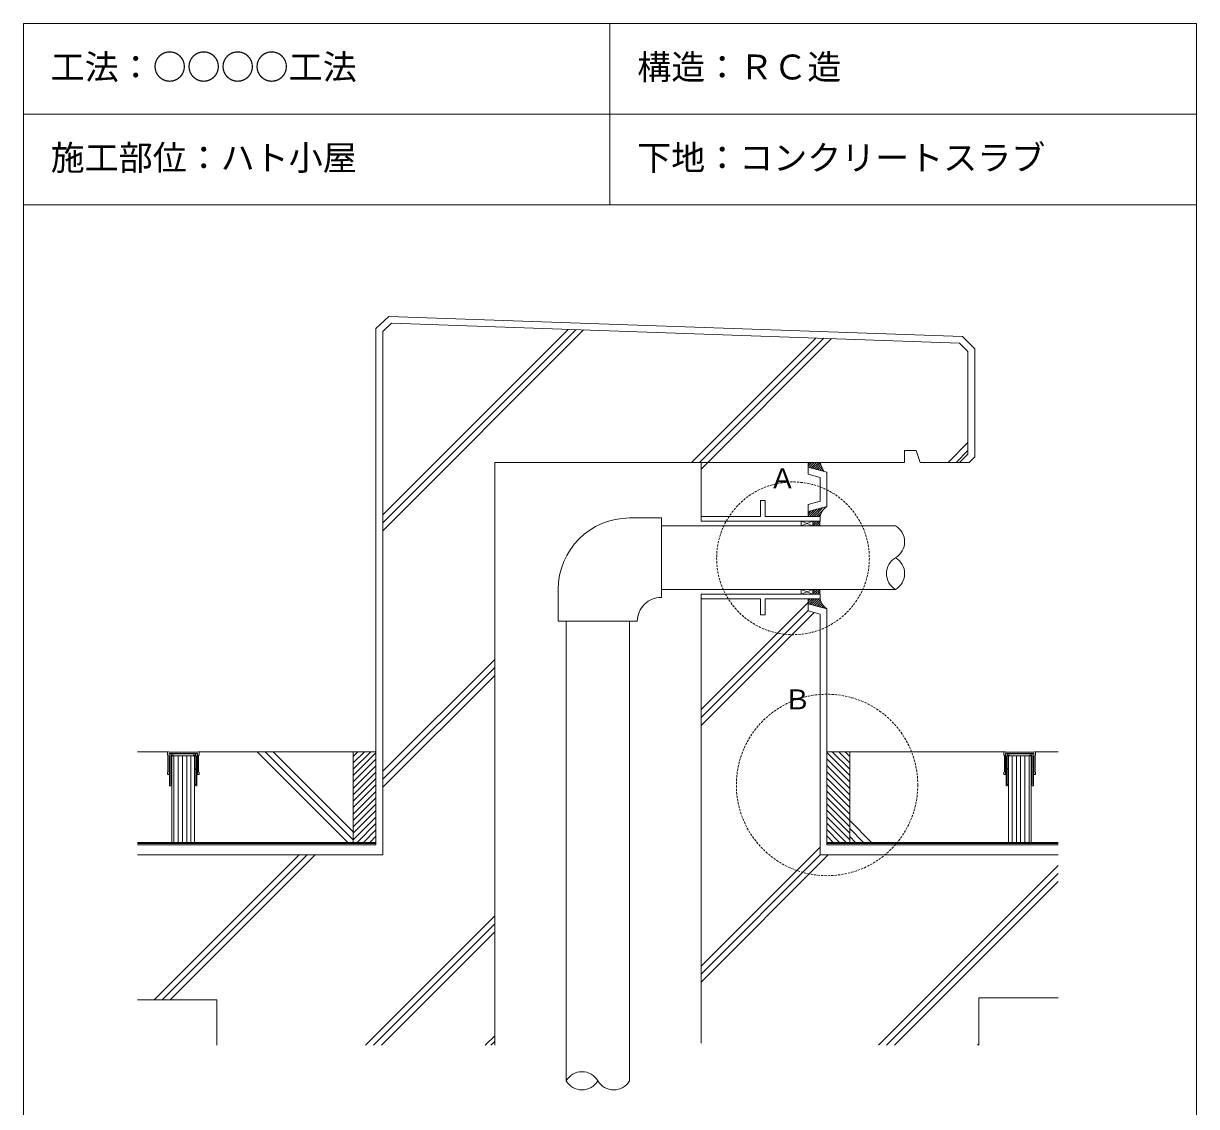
# Model space of a CAD drawing. Units: millimetres, scale not verified. Extents: x -517 to 518, y -673 to 792.
# Drawn here: x -517 to 518, y -163 to 792 of the extents above; entities that cross this region are included whole.
import ezdxf
from ezdxf.enums import TextEntityAlignment as Align

# ---------------------------------------------------------------- set-up
doc = ezdxf.new("R2010")
doc.units = ezdxf.units.MM
doc.linetypes.add('DASHED2', pattern=[3, 2, -1])
doc.layers.add('0-0', color=7, linetype='Continuous', lineweight=13)
doc.styles.add('ＭＳ ゴシック', font='')
doc.styles.get('ＭＳ ゴシック').set_extended_font_data('MS Gothic')

msp = doc.modelspace()

# ---------------------------------------------------------------- linework, layer by layer
at = {"layer": '0-0'}
for p, q in [((-516.864, 792.357), (-516.864, -673.469)), ((-516.864, 792.357), (517.853, 792.357)), ((0.494, 792.357), (0.494, 632.357)), ((517.853, 792.357), (517.853, -673.469)), ((-516.864, 712.357), (517.853, 712.357)), ((-516.864, 632.357), (517.853, 632.357)), ((-192.363, 527.981), (-199.916, 520.687)), ((-192.363, 527.981), (308.896, 510.476)), ((-199.916, 359.115), (-36.493, 522.538)), ((-199.916, 352.044), (-29.66, 522.299)), ((-199.916, 344.973), (-22.828, 522.06)), ((-199.916, 520.687), (-199.916, 59.101)), ((72.466, 405.222), (182.146, 514.903)), ((79.537, 405.222), (188.979, 514.664)), ((80.784, 399.398), (195.811, 514.425)), ((308.896, 510.476), (316.19, 502.923)), ((316.19, 502.923), (308.896, 510.476)), ((316.19, 412.646), (316.19, 502.923)), ((298.74, 405.222), (316.19, 422.672)), ((305.811, 405.222), (316.19, 415.601)), ((-101.216, 405.222), (260.19, 405.222)), ((-101.216, -108.83), (-101.216, 405.222)), ((80.784, 353.422), (80.784, 405.222)), ((175.284, 394.722), (175.284, 405.222)), ((308.765, 405.222), (274.19, 405.222)), ((316.19, 412.646), (308.765, 405.222)), ((175.284, 394.722), (185.784, 391.908)), ((185.784, 391.908), (185.784, 370.935)), ((175.284, 368.122), (185.784, 370.935)), ((175.284, 368.122), (175.284, 357.622)), ((45.784, 356.222), (17.784, 356.222)), ((45.784, 356.222), (45.784, 286.222)), ((168.984, 353.422), (179.484, 349.222)), ((179.484, 353.422), (168.984, 349.222)), ((168.984, 353.422), (168.984, 349.222)), ((179.484, 353.422), (179.484, 349.222)), ((45.784, 349.222), (252.339, 349.222)), ((252.339, 349.222), (254.088, 348.044)), ((255.672, 346.646), (254.088, 348.044)), ((255.672, 346.646), (257.06, 345.055)), ((258.229, 343.296), (257.06, 345.055)), ((258.229, 343.296), (259.16, 341.401)), ((259.836, 339.4), (259.16, 341.401)), ((259.836, 339.4), (260.247, 337.329)), ((259.836, 331.043), (260.247, 333.114)), ((260.384, 335.222), (260.247, 337.329)), ((260.384, 335.222), (260.247, 333.114)), ((252.339, 321.222), (250.59, 320.044)), ((252.339, 321.222), (254.088, 322.4)), ((252.339, 321.222), (254.088, 320.044)), ((255.672, 323.797), (254.088, 322.4)), ((255.672, 323.797), (257.06, 325.389)), ((258.229, 327.147), (257.06, 325.389)), ((258.229, 327.147), (259.16, 329.043)), ((259.836, 331.043), (259.16, 329.043)), ((244.842, 311.4), (244.432, 309.329)), ((244.842, 311.4), (245.519, 313.401)), ((246.449, 315.296), (245.519, 313.401)), ((246.449, 315.296), (247.619, 317.055)), ((249.007, 318.646), (247.619, 317.055)), ((249.007, 318.646), (250.59, 320.044)), ((254.088, 320.044), (255.672, 318.646)), ((255.672, 318.646), (257.06, 317.055)), ((257.06, 317.055), (258.229, 315.296)), ((258.229, 315.296), (259.16, 313.401)), ((259.16, 313.401), (259.836, 311.4)), ((260.247, 309.329), (259.836, 311.4)), ((244.294, 307.222), (244.432, 309.329)), ((244.294, 307.222), (244.432, 305.114)), ((244.842, 303.043), (244.432, 305.114)), ((244.842, 303.043), (245.519, 301.043)), ((246.449, 299.147), (245.519, 301.043)), ((259.16, 301.043), (258.229, 299.147)), ((259.16, 301.043), (259.836, 303.043)), ((260.247, 305.114), (259.836, 303.043)), ((260.247, 309.329), (260.384, 307.222)), ((260.247, 305.114), (260.384, 307.222)), ((-45.216, 293.222), (-45.216, 265.222)), ((45.784, 293.222), (252.339, 293.222)), ((168.984, 293.222), (179.484, 289.022)), ((179.484, 293.222), (168.984, 289.022)), ((168.984, 293.222), (168.984, 289.022)), ((179.484, 293.222), (179.484, 289.022)), ((246.449, 299.147), (247.619, 297.389)), ((249.007, 295.797), (247.619, 297.389)), ((249.007, 295.797), (250.59, 294.4)), ((252.339, 293.222), (250.59, 294.4)), ((252.339, 293.222), (254.088, 294.4)), ((254.088, 294.4), (255.672, 295.797)), ((257.06, 297.389), (255.672, 295.797)), ((257.06, 297.389), (258.229, 299.147)), ((80.784, -106.899), (80.784, 289.022)), ((80.784, 187.266), (175.284, 281.766)), ((175.284, 274.322), (175.284, 284.822)), ((80.784, 180.195), (175.284, 274.695)), ((80.784, 173.124), (180.567, 272.906)), ((175.284, 274.322), (185.784, 271.508)), ((185.784, 271.508), (185.784, 59.101)), ((-45.216, 265.222), (24.784, 265.222)), ((-38.216, 265.222), (-38.216, -140.137)), ((17.784, 265.222), (17.784, -140.137)), ((-199.916, 132.841), (-101.216, 231.541)), ((-199.916, 125.769), (-101.216, 224.469)), ((-199.916, 118.698), (-101.216, 217.398)), ((-389.907, 150.101), (-416.216, 150.101)), ((-361.907, 150.101), (-205.916, 150.101)), ((-310.8, 150.101), (-230.8, 70.101)), ((-303.729, 150.101), (-225.916, 72.287)), ((-296.658, 150.101), (-225.916, 79.358)), ((347.955, 150.101), (191.964, 150.101)), ((375.955, 150.101), (395.784, 150.101)), ((211.964, 89.331), (231.194, 70.101)), ((211.964, 82.26), (224.123, 70.101)), ((211.964, 75.189), (217.052, 70.101)), ((-205.916, 70.101), (-416.216, 70.101)), ((80.784, -39.008), (185.784, 65.992)), ((191.964, 70.101), (395.784, 70.101)), ((-199.916, 59.101), (-416.216, 59.101)), ((-401.586, -68.83), (-273.655, 59.101)), ((-394.515, -68.83), (-266.584, 59.101)), ((-387.444, -68.83), (-259.513, 59.101)), ((80.784, -53.15), (193.035, 59.101)), ((80.784, -46.079), (185.964, 59.101)), ((185.784, 59.101), (395.784, 59.101)), ((237.236, -108.83), (395.784, 49.718)), ((244.308, -108.83), (395.784, 42.647)), ((251.379, -108.83), (395.784, 35.576)), ((-215.312, -108.83), (-101.216, 5.266)), ((-208.241, -108.83), (-101.216, -1.805)), ((-201.17, -108.83), (-101.216, -8.876)), ((-416.216, -68.83), (-346.216, -68.83)), ((-346.216, -68.83), (-346.216, -108.83)), ((325.784, -66.899), (325.784, -108.83)), ((325.784, -66.899), (395.784, -66.899)), ((-109.552, -108.83), (-101.216, -100.494)), ((-104.602, -108.83), (-101.216, -105.444)), ((324.753, -108.83), (325.784, -107.799)), ((-32.287, -134.245), (-34.045, -135.414)), ((-32.287, -134.245), (-30.391, -133.314)), ((-28.39, -132.639), (-30.391, -133.314)), ((-28.39, -132.639), (-26.319, -132.229)), ((-24.22, -132.092), (-26.319, -132.229)), ((-24.22, -132.092), (-22.112, -132.229)), ((-20.041, -132.639), (-22.112, -132.229)), ((-20.041, -132.639), (-18.04, -133.314)), ((-16.144, -134.245), (-18.04, -133.314)), ((-16.144, -134.245), (-14.386, -135.414)), ((-38.216, -140.137), (-37.035, -138.384)), ((-38.216, -140.137), (-38.216, -140.137)), ((-38.216, -140.137), (-37.035, -141.889)), ((-35.637, -136.801), (-37.035, -138.384)), ((-35.637, -143.472), (-37.035, -141.889)), ((-35.637, -136.801), (-34.045, -135.414)), ((-34.045, -144.86), (-35.637, -143.472)), ((-32.287, -146.029), (-34.045, -144.86)), ((-14.386, -144.86), (-16.144, -146.029)), ((-12.794, -136.801), (-14.386, -135.414)), ((-12.794, -143.472), (-14.386, -144.86)), ((-12.794, -136.801), (-11.396, -138.384)), ((-11.396, -141.889), (-12.794, -143.472)), ((-10.216, -140.137), (-11.396, -138.384)), ((-10.216, -140.137), (-11.396, -141.889)), ((-10.216, -140.137), (-9.035, -141.889)), ((-7.637, -143.472), (-9.035, -141.889)), ((-7.637, -143.472), (-6.045, -144.86)), ((-4.287, -146.029), (-6.045, -144.86)), ((11.856, -146.029), (13.614, -144.86)), ((15.206, -143.472), (13.614, -144.86)), ((15.206, -143.472), (16.604, -141.889)), ((17.784, -140.137), (16.604, -141.889)), ((-30.391, -146.959), (-32.287, -146.029)), ((-28.39, -147.635), (-30.391, -146.959)), ((-26.319, -148.044), (-28.39, -147.635)), ((-24.212, -148.182), (-26.319, -148.044)), ((-22.112, -148.044), (-24.212, -148.182)), ((-20.041, -147.635), (-22.112, -148.044)), ((-18.04, -146.959), (-20.041, -147.635)), ((-16.144, -146.029), (-18.04, -146.959)), ((-4.287, -146.029), (-2.391, -146.959)), ((-0.39, -147.635), (-2.391, -146.959)), ((-0.39, -147.635), (1.681, -148.044)), ((3.788, -148.182), (1.681, -148.044)), ((3.788, -148.182), (5.888, -148.044)), ((7.959, -147.635), (5.888, -148.044)), ((7.959, -147.635), (9.96, -146.959)), ((11.856, -146.029), (9.96, -146.959))]:
    msp.add_line(p, q, dxfattribs=at)
at = {"layer": '0-0', "color": 4}
for p, q in [((-194.698, 534.066), (-205.916, 523.234)), ((-205.916, 523.234), (-205.916, 68.101)), ((322.19, 410.161), (322.19, 505.348)), ((308.765, 405.222), (317.25, 405.222)), ((322.19, 410.161), (317.25, 405.222)), ((175.284, 400.933), (191.784, 396.512)), ((191.784, 396.512), (191.784, 366.331)), ((175.284, 361.91), (191.784, 366.331)), ((175.284, 280.533), (191.784, 276.112)), ((191.784, 276.112), (191.784, 68.101)), ((-205.916, 68.101), (-416.216, 68.101)), ((191.784, 68.101), (395.784, 68.101))]:
    msp.add_line(p, q, dxfattribs=at)
at = {"layer": '0-0', "color": 2}
for p, q in [((175.284, 401.848), (178.658, 405.222)), ((175.284, 403.828), (176.678, 405.222)), ((176.125, 400.708), (180.638, 405.222)), ((177.686, 400.29), (182.618, 405.222)), ((179.248, 399.871), (184.598, 405.222)), ((180.809, 399.453), (185.988, 404.632)), ((182.371, 399.035), (186.511, 403.175)), ((183.932, 398.616), (187.057, 401.741)), ((185.494, 398.198), (187.625, 400.329)), ((187.055, 397.779), (188.214, 398.938)), ((188.617, 397.361), (188.824, 397.568)), ((175.284, 358.29), (180.229, 363.235)), ((175.284, 360.27), (177.525, 362.51)), ((176.596, 357.622), (182.934, 363.96)), ((178.576, 357.622), (185.639, 364.684)), ((180.556, 357.622), (188.343, 365.409)), ((182.536, 357.622), (191.048, 366.134)), ((179.484, 350.611), (182.295, 353.422)), ((179.484, 352.591), (180.316, 353.422)), ((180.075, 349.222), (184.275, 353.422)), ((182.055, 349.222), (185.681, 352.847)), ((184.516, 357.622), (186.445, 359.551)), ((184.035, 349.222), (185.581, 350.768)), ((179.484, 289.234), (183.472, 293.222)), ((179.484, 291.214), (181.492, 293.222)), ((179.484, 293.194), (179.513, 293.222)), ((181.252, 289.022), (185.452, 293.222)), ((183.232, 289.022), (185.61, 291.4)), ((175.284, 281.074), (179.032, 284.822)), ((175.284, 283.054), (177.052, 284.822)), ((176.42, 280.229), (181.012, 284.822)), ((177.981, 279.811), (182.992, 284.822)), ((179.542, 279.392), (184.972, 284.822)), ((181.104, 278.974), (186.057, 283.927)), ((182.665, 278.556), (186.613, 282.503)), ((184.227, 278.137), (187.276, 281.186)), ((185.212, 289.022), (185.71, 289.52)), ((185.788, 277.719), (188.036, 279.966)), ((187.35, 277.3), (188.888, 278.838)), ((188.911, 276.882), (189.828, 277.798)), ((190.473, 276.464), (190.854, 276.845))]:
    msp.add_line(p, q, dxfattribs=at)
at = {"layer": '0-0', "color": 134}
for p, q in [((133.284, 371.622), (137.484, 371.622)), ((133.284, 357.622), (133.284, 371.622)), ((137.484, 357.622), (137.484, 371.622)), ((80.784, 357.622), (133.284, 357.622)), ((80.784, 357.622), (80.784, 353.422)), ((80.784, 357.622), (80.784, 353.422)), ((80.784, 353.422), (185.784, 353.422)), ((137.484, 357.622), (185.784, 357.622)), ((185.784, 357.622), (185.784, 353.422)), ((80.784, 289.022), (80.784, 284.822)), ((80.784, 289.022), (185.784, 289.022)), ((80.784, 289.022), (80.784, 284.822)), ((137.484, 284.822), (137.484, 270.822)), ((137.484, 284.822), (185.784, 284.822)), ((185.784, 289.022), (185.784, 284.822))]:
    msp.add_line(p, q, dxfattribs=at)
at = {"layer": '0-0', "color": 5}
for p, q in [((-389.907, 150.101), (-389.907, 147.101)), ((-388.907, 150.101), (-389.907, 150.101)), ((-389.907, 147.101), (-389.407, 147.101)), ((-389.407, 147.101), (-389.407, 132.101)), ((-388.407, 149.601), (-388.907, 150.101)), ((-375.907, 149.601), (-388.407, 149.601)), ((-388.407, 148.601), (-363.407, 148.601)), ((-388.407, 146.601), (-388.407, 148.601)), ((-388.407, 148.601), (-363.407, 148.601)), ((-388.407, 130.101), (-388.407, 148.601)), ((-387.907, 146.601), (-388.407, 146.601)), ((-387.907, 120.101), (-387.907, 146.601)), ((-364.907, 148.101), (-386.907, 148.101)), ((-386.907, 148.101), (-386.907, 147.101)), ((-386.907, 147.101), (-384.907, 147.101)), ((-386.907, 146.601), (-386.907, 135.101)), ((-384.907, 146.601), (-386.907, 146.601)), ((-385.907, 146.601), (-385.907, 70.101)), ((-365.907, 146.601), (-385.907, 146.601)), ((-384.907, 147.101), (-384.907, 146.601)), ((-384.121, 70.101), (-384.121, 146.601)), ((-380.371, 70.101), (-380.371, 146.601)), ((-376.621, 70.101), (-376.621, 146.601)), ((-363.407, 149.601), (-375.907, 149.601)), ((-372.871, 70.101), (-372.871, 146.601)), ((-369.121, 70.101), (-369.121, 146.601)), ((-366.907, 147.101), (-364.907, 147.101)), ((-366.907, 146.601), (-366.907, 147.101)), ((-364.907, 146.601), (-366.907, 146.601)), ((-365.907, 70.101), (-365.907, 146.601)), ((-364.907, 147.101), (-364.907, 148.101)), ((-364.907, 135.101), (-364.907, 146.601)), ((-363.907, 146.601), (-363.907, 120.101)), ((-363.407, 146.601), (-363.907, 146.601)), ((-362.907, 150.101), (-363.407, 149.601)), ((-363.407, 148.601), (-363.407, 146.601)), ((-363.407, 148.601), (-363.407, 130.101)), ((-361.907, 150.101), (-362.907, 150.101)), ((-362.407, 147.101), (-361.907, 147.101)), ((-362.407, 132.101), (-362.407, 147.101)), ((-361.907, 147.101), (-361.907, 150.101)), ((-225.916, 150.101), (-225.916, 70.101)), ((-205.916, 150.101), (-225.916, 150.101)), ((-210.51, 150.101), (-225.916, 134.695)), ((-216.167, 150.101), (-225.916, 140.352)), ((-221.824, 150.101), (-225.916, 146.009)), ((-205.916, 149.038), (-225.916, 129.038)), ((191.964, 150.101), (211.964, 150.101)), ((191.964, 149.038), (211.964, 129.038)), ((196.558, 150.101), (211.964, 134.695)), ((202.215, 150.101), (211.964, 140.352)), ((207.872, 150.101), (211.964, 146.009)), ((211.964, 150.101), (211.964, 70.101)), ((347.955, 150.101), (348.955, 150.101)), ((347.955, 147.101), (347.955, 150.101)), ((348.455, 147.101), (347.955, 147.101)), ((348.455, 132.101), (348.455, 147.101)), ((348.955, 150.101), (349.455, 149.601)), ((349.455, 149.601), (361.955, 149.601)), ((349.455, 148.601), (349.455, 146.601)), ((374.455, 148.601), (349.455, 148.601)), ((349.455, 148.601), (349.455, 130.101)), ((374.455, 148.601), (349.455, 148.601)), ((349.455, 146.601), (349.955, 146.601)), ((349.955, 146.601), (349.955, 120.101)), ((350.955, 148.101), (372.955, 148.101)), ((350.955, 147.101), (350.955, 148.101)), ((352.955, 147.101), (350.955, 147.101)), ((350.955, 146.601), (352.955, 146.601)), ((350.955, 135.101), (350.955, 146.601)), ((351.955, 146.601), (371.955, 146.601)), ((351.955, 70.101), (351.955, 146.601)), ((352.955, 146.601), (352.955, 147.101)), ((355.17, 70.101), (355.17, 146.601)), ((358.92, 70.101), (358.92, 146.601)), ((361.955, 149.601), (374.455, 149.601)), ((362.67, 70.101), (362.67, 146.601)), ((366.42, 70.101), (366.42, 146.601)), ((370.17, 70.101), (370.17, 146.601)), ((370.955, 147.101), (370.955, 146.601)), ((372.955, 147.101), (370.955, 147.101)), ((370.955, 146.601), (372.955, 146.601)), ((371.955, 146.601), (371.955, 70.101)), ((372.955, 148.101), (372.955, 147.101)), ((372.955, 146.601), (372.955, 135.101)), ((373.955, 146.601), (374.455, 146.601)), ((373.955, 120.101), (373.955, 146.601)), ((374.455, 149.601), (374.955, 150.101)), ((374.455, 146.601), (374.455, 148.601)), ((374.455, 130.101), (374.455, 148.601)), ((374.955, 150.101), (375.955, 150.101)), ((375.455, 147.101), (375.455, 132.101)), ((375.955, 147.101), (375.455, 147.101)), ((375.955, 150.101), (375.955, 147.101)), ((-386.407, 135.101), (-386.907, 134.101)), ((-386.907, 135.101), (-386.407, 135.101)), ((-365.407, 135.101), (-364.907, 135.101)), ((-364.907, 134.101), (-365.407, 135.101)), ((-205.916, 143.381), (-225.916, 123.381)), ((-205.916, 137.724), (-225.916, 117.724)), ((191.964, 143.381), (211.964, 123.381)), ((191.964, 137.724), (211.964, 117.724)), ((351.455, 135.101), (350.955, 135.101)), ((350.955, 134.101), (351.455, 135.101)), ((372.455, 135.101), (372.955, 134.101)), ((372.955, 135.101), (372.455, 135.101)), ((-389.907, 132.101), (-389.907, 130.101)), ((-389.407, 132.101), (-389.907, 132.101)), ((-389.907, 130.101), (-388.407, 130.101)), ((-386.907, 134.101), (-386.907, 121.101)), ((-364.907, 121.101), (-364.907, 134.101)), ((-363.407, 130.101), (-361.907, 130.101)), ((-361.907, 132.101), (-362.407, 132.101)), ((-361.907, 130.101), (-361.907, 132.101)), ((-205.916, 132.068), (-225.916, 112.068)), ((-205.916, 126.411), (-225.916, 106.411)), ((191.964, 132.068), (211.964, 112.068)), ((191.964, 126.411), (211.964, 106.411)), ((347.955, 132.101), (348.455, 132.101)), ((347.955, 130.101), (347.955, 132.101)), ((349.455, 130.101), (347.955, 130.101)), ((350.955, 121.101), (350.955, 134.101)), ((372.955, 134.101), (372.955, 121.101)), ((375.955, 130.101), (374.455, 130.101)), ((375.455, 132.101), (375.955, 132.101)), ((375.955, 132.101), (375.955, 130.101)), ((-386.907, 120.101), (-387.907, 120.101)), ((-386.407, 121.101), (-386.907, 120.101)), ((-386.907, 121.101), (-386.407, 121.101)), ((-365.407, 121.101), (-364.907, 121.101)), ((-364.907, 120.101), (-365.407, 121.101)), ((-363.907, 120.101), (-364.907, 120.101)), ((-205.916, 120.754), (-225.916, 100.754)), ((-205.916, 115.097), (-225.916, 95.097)), ((191.964, 120.754), (211.964, 100.754)), ((191.964, 115.097), (211.964, 95.097)), ((349.955, 120.101), (350.955, 120.101)), ((351.455, 121.101), (350.955, 121.101)), ((350.955, 120.101), (351.455, 121.101)), ((372.455, 121.101), (372.955, 120.101)), ((372.955, 121.101), (372.455, 121.101)), ((372.955, 120.101), (373.955, 120.101)), ((-205.916, 109.44), (-225.916, 89.44)), ((-205.916, 103.783), (-225.916, 83.783)), ((191.964, 109.44), (211.964, 89.44)), ((191.964, 103.783), (211.964, 83.783)), ((-205.916, 98.126), (-225.916, 78.126)), ((191.964, 98.126), (211.964, 78.126)), ((-205.916, 92.47), (-225.916, 72.47)), ((-205.916, 86.813), (-222.628, 70.101)), ((191.964, 92.47), (211.964, 72.47)), ((191.964, 86.813), (208.676, 70.101)), ((-205.916, 81.156), (-216.971, 70.101)), ((-205.916, 75.499), (-211.314, 70.101)), ((191.964, 81.156), (203.019, 70.101)), ((191.964, 75.499), (197.362, 70.101)), ((-205.916, 69.101), (-416.216, 69.101)), ((191.964, 69.101), (395.784, 69.101))]:
    msp.add_line(p, q, dxfattribs=at)
at = {"layer": '0-0', "color": 4}
msp.add_lwpolyline([(-194.698, 534.066), (311.528, 516.388), (322.19, 505.348)], dxfattribs=at)
at = {"layer": '0-0'}
for points in [[(274.19, 405.222), (270.69, 415.722), (260.19, 415.722), (260.19, 405.222)], [(260.19, 415.722), (270.69, 415.722), (274.19, 405.222)]]:
    msp.add_lwpolyline(points, dxfattribs=at)
at = {"layer": '0-0', "color": 134}
msp.add_lwpolyline([(80.784, 284.822), (133.284, 284.822), (133.284, 270.822), (137.484, 270.822)], dxfattribs=at)
at = {"layer": '0-0', "color": 1, "linetype": 'DASHED2'}
for centre, radius in [((161.911, 320.651), 67.35), ((191.964, 120.754), 80)]:
    msp.add_circle(centre, radius, dxfattribs=at)
at = {"layer": '0-0', "color": 2}
for centre, radius, start, end in [((263.977, 431.848), 82.602, 198.80486, 204.74803), ((201.202, 353.422), 15.98, 126.11208, 164.76181), ((195.767, 351.322), 10.201, 168.1203, 191.8797), ((198.129, 291.122), 12.522, 170.34553, 189.65447), ((201.202, 289.022), 15.98, 195.23819, 233.88792)]:
    msp.add_arc(centre, radius, start, end, dxfattribs=at)
at = {"layer": '0-0'}
for centre, radius, start in [((17.784, 293.222), 63, 90), ((45.597, 265.222), 21.001, 89.48796)]:
    msp.add_arc(centre, radius, start, 180, dxfattribs=at)

# ---------------------------------------------------------------- texts
at = {"layer": '0-0', "style": 'ＭＳ ゴシック'}
for s, height, p in [('工法：○○○○工法', 21.99, (-492.864, 736.357)), ('構造：ＲＣ造', 21.99, (24.494, 736.357)), ('施工部位：ハト小屋', 21.99, (-492.864, 656.357)), ('下地：コンクリートスラブ', 21.99, (24.494, 656.357)), ('Ａ', 17.6, (140.72, 377.004)), ('Ｂ', 17.6, (153.813, 182.136))]:
    msp.add_text(s, height=height, dxfattribs=at).set_placement(p, align=Align.BOTTOM_LEFT)

doc.saveas('drawing.dxf')
